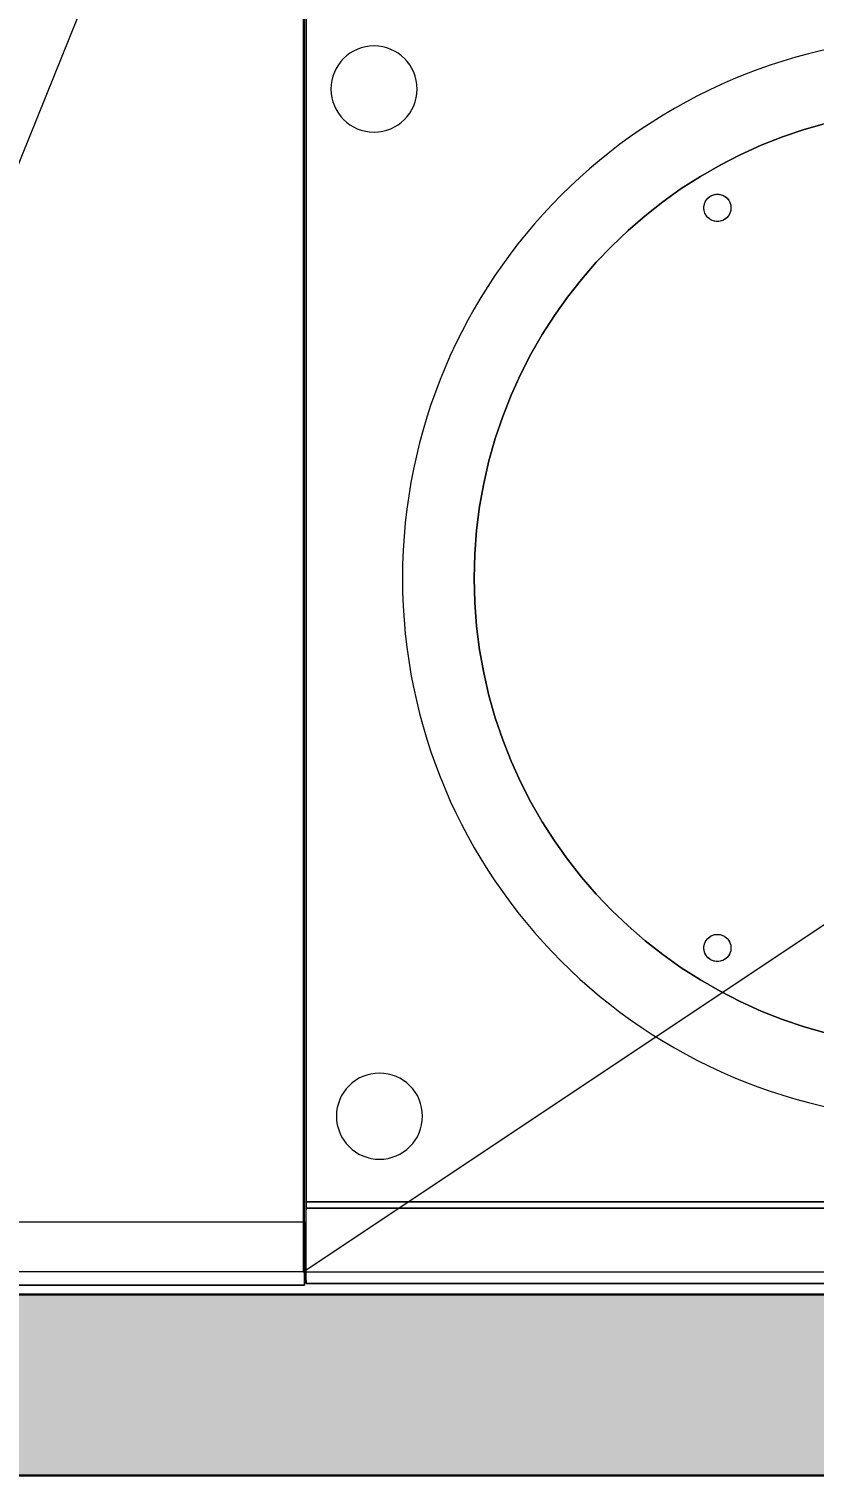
# Model space of a CAD drawing. Header units: millimetres. Extents: x -241391 to 8718866, y 0 to 143518.
# Drawn here: x -216666 to -216147, y 109450 to 110408 of the extents above; entities that cross this region are included whole.
import ezdxf
from ezdxf import colors
from ezdxf.entities.mleader import LeaderData, LeaderLine
from ezdxf.math import Vec2, Vec3

# ---------------------------------------------------------------- set-up
doc = ezdxf.new("R2010")
doc.units = ezdxf.units.MM
doc.header["$MEASUREMENT"] = 0
doc.layers.get('0').update_dxf_attribs({"color": 250, "lineweight": 9})
for name, color, linetype, lineweight in [('АР_Перегородки газоблок', 165, 'Continuous', 30), ('АР_Перегородки газоблок_Штрих', 165, 'Continuous', 5), ('ТХ_пищеблок', 30, 'Continuous', 20)]:
    doc.layers.add(name, color=color, linetype=linetype, lineweight=lineweight)
doc.layers.add('ТХ_привязка ТХ', color=7, linetype='Continuous', true_color=0x163d5c)
doc.styles.add('Standart Arial', font='arial.ttf', dxfattribs={"width": 0.7, "height": 250})

# ---------------------------------------------------------------- blocks, each defined once
blk = doc.blocks.new('_Dot')
at = {"color": 0, "linetype": 'ByBlock', "lineweight": -2}
blk.add_line((-0.5, 0), (-1, 0), dxfattribs=at)
at = {"color": 0, "linetype": 'ByBlock', "const_width": 0.5}
blk.add_lwpolyline([(-0.25, 0, 1), (0.25, 0, 1)], format="xyb", close=True, dxfattribs=at)

msp = doc.modelspace()

# ---------------------------------------------------------------- hatches: boundary and pattern name
at = {"layer": 'АР_Перегородки газоблок_Штрих', "ltscale": 100}
h = msp.add_hatch(dxfattribs=at)
h.set_pattern_fill('AR-CONC', color=253, scale=30)
h.set_pattern_definition([(50, (0, 0), (215.17805, -18.82564), [22.5, -247.5]), (355, (0, 0), (-41.6254, 225.65764), [18, -198]), (100.45144, (17.93, -1.57), (173.55265, 206.832), [19.12206, -210.34263]), (46.1842, (0, 60), (320.1724, -49.65578), [33.75, -371.25]), (96.63564, (26.68, 55.86), (280.3986, 292.2356), [28.6831, -315.51413]), (351.18416, (0, 60), (280.3986, 292.2356), [27, -297]), (21, (30, 45), (179.07212, -120.78567), [22.5, -247.5]), (326, (30, 45), (72.9946, 217.54501), [18, -198]), (71.45144, (44.92, 34.93), (252.06671, 96.75935), [19.12206, -210.34263]), (37.5, (0, 0), (3.647957, 99.868156), [0, -195.6, 0, -201, 0, -198.75]), (7.5, (0, 0), (78.92086, 118.323514), [0, -114.6, 0, -191.1, 0, -75.75]), (327.5, (-66.9, 0), (160.14673, -6.766462), [0, -75, 0, -234, 0, -310.5]), (317.5, (-96.9, 0), (174.95585, 30.031495), [0, -97.5, 0, -155.4, 0, -220.5])])
h.paths.add_polyline_path([(-212033.92, 110768.73), (-212153.92, 110768.73), (-212153.92, 109570.58), (-217983.92, 109570.58), (-217983.92, 109450.58), (-212153.92, 109450.58), (-212153.92, 108165.99), (-212033.92, 108165.99)])

# ---------------------------------------------------------------- linework, layer by layer
at = {"layer": 'АР_Перегородки газоблок', "ltscale": 100}
for points in [[(-217983.93, 109570.58), (-212153.92, 109570.58)], [(-217983.92, 109450.58), (-212153.92, 109450.58)]]:
    msp.add_lwpolyline(points, dxfattribs=at)
at = {"layer": 'ТХ_пищеблок'}
for p, q in [((-216904.88, 109745.56, 40.19), (-216484.88, 110785.56, 40.19)), ((-216484.88, 109585.56, 40.19), (-214684.88, 110785.56, 40.19)), ((-216483, 110469.47, -187.91), (-216483, 109626.56, -187.91))]:
    msp.add_line(p, q, dxfattribs=at)
at = {"layer": 'ТХ_пищеблок', "extrusion": (-1, 5.66554e-16, 0)}
for p, q in [((-216483, 109626.56, -261.91), (-216483, 110474.56, -261.91)), ((-216483, 110469.47, -187.91), (-216483, 109626.56, -187.91)), ((-216483, 109626.56, -187.91), (-216483, 109626.56, -261.91))]:
    msp.add_line(p, q, dxfattribs=at)
at = {"layer": 'ТХ_пищеблок', "extrusion": (1.77636e-16, -1.0064e-31, -1)}
msp.add_line((-216483, 109626.56, -261.91), (-216483, 110474.56, -261.91), dxfattribs=at)
at = {"layer": 'ТХ_пищеблок', "extrusion": (-1, 5.66554e-16, -1.83697e-16)}
msp.add_line((-216483, 109626.56, -187.91), (-216483, 109626.56, -261.91), dxfattribs=at)
at = {"layer": 'ТХ_пищеблок', "extrusion": (-5.66554e-16, -1, 0)}
msp.add_line((-216483, 109626.56, -187.91), (-216483, 109626.56, -261.91), dxfattribs=at)
at = {"layer": 'ТХ_пищеблок', "ltscale": 100, "elevation": 40.19}
msp.add_lwpolyline([(-217484.88, 110785.56), (-216484.88, 110785.56), (-216484.88, 109585.56), (-217484.88, 109585.56)], close=True, dxfattribs=at)
at = {"layer": 'ТХ_пищеблок', "elevation": 40.19}
msp.add_lwpolyline([(-216484.88, 109585.56), (-214684.88, 109585.56), (-214684.88, 110785.56), (-216484.88, 110785.56)], close=True, dxfattribs=at)
at = {"layer": 'ТХ_пищеблок'}
for points in [[(-216483.99, 110471.64), (-217323.99, 110471.64), (-217323.99, 109576.64), (-216483.99, 109576.64)], [(-216483.99, 109576.64), (-217323.99, 109576.64), (-217323.99, 109618.66), (-216483.99, 109618.66)]]:
    msp.add_lwpolyline(points, close=True, dxfattribs=at)
at = {"layer": 'ТХ_пищеблок', "extrusion": (0, 0, -1)}
for centre, radius in [((216060.7, 110044.72, 187.91), 358.47), ((216060.7, 110044.72, 187.91), 358.47), ((216060.7, 110044.72, 148.81), 311.01)]:
    msp.add_circle(centre, radius, dxfattribs=at)
at = {"layer": 'ТХ_пищеблок', "extrusion": (-1.04074e-31, -1.83697e-16, -1)}
for centre in [(216438, 110368.56, 1217.52), (216438, 110368.56, 1174.02)]:
    msp.add_circle(centre, 28.5, dxfattribs=at)
at = {"layer": 'ТХ_пищеблок'}
msp.add_circle((-216060.7, 110044.72, -148.81), 311.01, dxfattribs=at)
at = {"layer": 'ТХ_пищеблок', "extrusion": (1.04074e-31, -1.83697e-16, -1)}
for centre in [(216434.4, 109688.56, 1174.02), (216434.4, 109688.56, 1217.52), (216434.4, 109688.56, 1174.02), (216434.4, 109688.56, 1217.52)]:
    msp.add_circle(centre, 28.5, dxfattribs=at)
at = {"layer": 'ТХ_пищеблок', "extrusion": (-4.00614e-16, -0.707107, -0.707107)}
for centre in [(-216210.7, 110289.92, -115.43), (-216210.7, 110289.92, -115.43), (-216210.7, 109799.92, -115.43), (-216210.7, 109799.92, -115.43)]:
    msp.add_ellipse(centre, major_axis=(0, 9, -9), ratio=0.707107, start_param=-1.570796, end_param=1.570796, dxfattribs=at)
at = {"layer": 'ТХ_пищеблок', "extrusion": (4.00614e-16, 0.707107, -0.707107)}
for centre in [(-216210.7, 110289.92, -115.43), (-216210.7, 110289.92, -115.43), (-216210.7, 109799.92, -115.43), (-216210.7, 109799.92, -115.43)]:
    msp.add_ellipse(centre, major_axis=(0, -9, -9), ratio=0.707107, start_param=-1.570796, end_param=1.570796, dxfattribs=at)
at = {"layer": 'ТХ_пищеблок'}
for points, knots in [([(-216209.8, 110298.87, -141.76), (-216209.53, 110298.85, -141.74), (-216209.25, 110298.81, -141.72), (-216208.39, 110298.64, -141.66), (-216207.81, 110298.46, -141.61), (-216206.7, 110298, -141.51), (-216206.17, 110297.72, -141.46), (-216205.19, 110297.06, -141.35), (-216204.74, 110296.68, -141.29), (-216203.94, 110295.89, -141.18), (-216203.57, 110295.44, -141.12), (-216202.91, 110294.45, -141), (-216202.62, 110293.92, -140.93), (-216202.16, 110292.81, -140.81), (-216201.99, 110292.23, -140.75), (-216201.76, 110291.07, -140.64), (-216201.7, 110290.49, -140.58), (-216201.7, 110289.92, -140.53), (-216201.7, 110289.36, -140.48), (-216201.76, 110288.77, -140.43), (-216201.98, 110287.61, -140.34), (-216202.16, 110287.03, -140.3), (-216202.62, 110285.92, -140.23), (-216202.9, 110285.39, -140.2), (-216203.57, 110284.4, -140.15), (-216203.94, 110283.95, -140.13), (-216204.74, 110283.15, -140.1), (-216205.19, 110282.78, -140.09), (-216206.18, 110282.12, -140.09), (-216206.71, 110281.83, -140.09), (-216207.82, 110281.37, -140.11), (-216208.39, 110281.2, -140.13), (-216209.56, 110280.97, -140.17), (-216210.14, 110280.92, -140.19), (-216211.27, 110280.92, -140.26), (-216211.85, 110280.97, -140.29), (-216213.02, 110281.2, -140.37), (-216213.59, 110281.38, -140.42), (-216214.7, 110281.83, -140.52), (-216215.23, 110282.12, -140.57), (-216216.21, 110282.78, -140.69), (-216216.67, 110283.15, -140.74), (-216217.46, 110283.95, -140.86), (-216217.84, 110284.4, -140.92), (-216218.5, 110285.39, -141.04), (-216218.79, 110285.92, -141.1), (-216219.25, 110287.03, -141.22), (-216219.42, 110287.61, -141.28), (-216219.65, 110288.77, -141.4), (-216219.7, 110289.35, -141.45), (-216219.7, 110290.48, -141.55), (-216219.65, 110291.07, -141.6), (-216219.43, 110292.17, -141.68), (-216219.28, 110292.69, -141.72), (-216219.09, 110293.19, -141.76)], [-12.725071, -12.725071, -12.725071, -12.725071, -11.915619, -11.915619, -10.215967, -10.215967, -8.516316, -8.516316, -6.816665, -6.816665, -5.112498, -5.112498, -3.408332, -3.408332, -1.704166, -1.704166, 0, 0, 0, 1.699515, 1.699515, 3.39903, 3.39903, 5.098545, 5.098545, 6.79806, 6.79806, 8.49306, 8.49306, 10.188061, 10.188061, 11.883061, 11.883061, 13.578062, 13.578062, 15.277708, 15.277708, 16.977354, 16.977354, 18.676999, 18.676999, 20.376645, 20.376645, 22.080815, 22.080815, 23.784984, 23.784984, 25.489153, 25.489153, 27.193322, 27.193322, 28.892842, 28.892842, 30.421278, 30.421278, 30.421278, 30.421278]), ([(-216209.8, 110298.87, -141.76), (-216209.53, 110298.85, -141.74), (-216209.25, 110298.81, -141.72), (-216208.39, 110298.64, -141.66), (-216207.81, 110298.46, -141.61), (-216206.7, 110298, -141.51), (-216206.17, 110297.72, -141.46), (-216205.19, 110297.06, -141.35), (-216204.74, 110296.68, -141.29), (-216203.94, 110295.89, -141.18), (-216203.57, 110295.44, -141.12), (-216202.91, 110294.45, -141), (-216202.62, 110293.92, -140.93), (-216202.16, 110292.81, -140.81), (-216201.99, 110292.23, -140.75), (-216201.76, 110291.07, -140.64), (-216201.7, 110290.49, -140.58), (-216201.7, 110289.92, -140.53), (-216201.7, 110289.36, -140.48), (-216201.76, 110288.77, -140.43), (-216201.98, 110287.61, -140.34), (-216202.16, 110287.03, -140.3), (-216202.62, 110285.92, -140.23), (-216202.9, 110285.39, -140.2), (-216203.57, 110284.4, -140.15), (-216203.94, 110283.95, -140.13), (-216204.74, 110283.15, -140.1), (-216205.19, 110282.78, -140.09), (-216206.18, 110282.12, -140.09), (-216206.71, 110281.83, -140.09), (-216207.82, 110281.37, -140.11), (-216208.39, 110281.2, -140.13), (-216209.56, 110280.97, -140.17), (-216210.14, 110280.92, -140.19), (-216211.27, 110280.92, -140.26), (-216211.85, 110280.97, -140.29), (-216213.02, 110281.2, -140.37), (-216213.59, 110281.38, -140.42), (-216214.7, 110281.83, -140.52), (-216215.23, 110282.12, -140.57), (-216216.21, 110282.78, -140.69), (-216216.67, 110283.15, -140.74), (-216217.46, 110283.95, -140.86), (-216217.84, 110284.4, -140.92), (-216218.5, 110285.39, -141.04), (-216218.79, 110285.92, -141.1), (-216219.25, 110287.03, -141.22), (-216219.42, 110287.61, -141.28), (-216219.65, 110288.77, -141.4), (-216219.7, 110289.35, -141.45), (-216219.7, 110290.48, -141.55), (-216219.65, 110291.07, -141.6), (-216219.43, 110292.17, -141.68), (-216219.28, 110292.69, -141.72), (-216219.09, 110293.19, -141.76)], [-12.725071, -12.725071, -12.725071, -12.725071, -11.915619, -11.915619, -10.215967, -10.215967, -8.516316, -8.516316, -6.816665, -6.816665, -5.112498, -5.112498, -3.408332, -3.408332, -1.704166, -1.704166, 0, 0, 0, 1.699515, 1.699515, 3.39903, 3.39903, 5.098545, 5.098545, 6.79806, 6.79806, 8.49306, 8.49306, 10.188061, 10.188061, 11.883061, 11.883061, 13.578062, 13.578062, 15.277708, 15.277708, 16.977354, 16.977354, 18.676999, 18.676999, 20.376645, 20.376645, 22.080815, 22.080815, 23.784984, 23.784984, 25.489153, 25.489153, 27.193322, 27.193322, 28.892842, 28.892842, 30.421278, 30.421278, 30.421278, 30.421278]), ([(-216219.09, 110293.19, -141.76), (-216218.77, 110294.02, -141.81), (-216218.32, 110294.79, -141.88), (-216217.21, 110296.2, -141.99), (-216216.54, 110296.83, -142.03), (-216214.95, 110297.92, -142.05), (-216214.02, 110298.35, -142.02), (-216211.99, 110298.89, -141.91), (-216210.89, 110298.98, -141.83), (-216209.8, 110298.87, -141.76)], [-11.725026, -11.725026, -11.725026, -11.725026, -9.07472, -9.07472, -6.328056, -6.328056, -3.291533, -3.291533, -0.006255, -0.006255, -0.006255, -0.006255]), ([(-216219.09, 110293.19, -141.76), (-216218.77, 110294.02, -141.81), (-216218.32, 110294.79, -141.88), (-216217.21, 110296.2, -141.99), (-216216.54, 110296.83, -142.03), (-216214.95, 110297.92, -142.05), (-216214.02, 110298.35, -142.02), (-216211.99, 110298.89, -141.91), (-216210.89, 110298.98, -141.83), (-216209.8, 110298.87, -141.76)], [-11.725026, -11.725026, -11.725026, -11.725026, -9.07472, -9.07472, -6.328056, -6.328056, -3.291533, -3.291533, -0.006255, -0.006255, -0.006255, -0.006255]), ([(-216218.85, 109796.09, -141.76), (-216218.91, 109796.22, -141.75), (-216218.97, 109796.35, -141.74), (-216219.25, 109797.03, -141.69), (-216219.42, 109797.61, -141.65), (-216219.65, 109798.77, -141.56), (-216219.7, 109799.36, -141.51), (-216219.7, 109800.49, -141.42), (-216219.65, 109801.07, -141.36), (-216219.42, 109802.23, -141.25), (-216219.25, 109802.81, -141.19), (-216218.79, 109803.92, -141.06), (-216218.5, 109804.45, -141), (-216217.84, 109805.44, -140.88), (-216217.46, 109805.89, -140.82), (-216216.67, 109806.68, -140.71), (-216216.21, 109807.06, -140.65), (-216215.23, 109807.72, -140.54), (-216214.7, 109808, -140.49), (-216213.59, 109808.46, -140.39), (-216213.02, 109808.64, -140.34), (-216211.85, 109808.87, -140.26), (-216211.27, 109808.92, -140.22), (-216210.14, 109808.92, -140.16), (-216209.56, 109808.87, -140.13), (-216208.39, 109808.64, -140.09), (-216207.82, 109808.46, -140.08), (-216206.71, 109808.01, -140.06), (-216206.18, 109807.72, -140.05), (-216205.19, 109807.06, -140.06), (-216204.74, 109806.69, -140.07), (-216203.94, 109805.89, -140.09), (-216203.57, 109805.43, -140.11), (-216202.9, 109804.45, -140.16), (-216202.62, 109803.92, -140.2), (-216202.16, 109802.81, -140.27), (-216201.98, 109802.23, -140.31), (-216201.76, 109801.07, -140.4), (-216201.7, 109800.48, -140.45), (-216201.7, 109799.92, -140.5), (-216201.7, 109799.35, -140.55), (-216201.76, 109798.77, -140.6), (-216201.99, 109797.61, -140.72), (-216202.16, 109797.03, -140.78), (-216202.62, 109795.92, -140.9), (-216202.91, 109795.39, -140.96), (-216203.57, 109794.4, -141.08), (-216203.94, 109793.95, -141.14), (-216204.74, 109793.15, -141.25), (-216205.19, 109792.78, -141.31), (-216206.17, 109792.12, -141.42), (-216206.7, 109791.83, -141.48), (-216207.81, 109791.38, -141.58), (-216208.39, 109791.2, -141.62), (-216209.45, 109790.99, -141.7), (-216209.94, 109790.94, -141.73), (-216210.41, 109790.92, -141.76)], [-30.986604, -30.986604, -30.986604, -30.986604, -30.592152, -30.592152, -28.892651, -28.892651, -27.19315, -27.19315, -25.489008, -25.489008, -23.784865, -23.784865, -22.080722, -22.080722, -20.376579, -20.376579, -18.676936, -18.676936, -16.977293, -16.977293, -15.27765, -15.27765, -13.578006, -13.578006, -11.883001, -11.883001, -10.187996, -10.187996, -8.49299, -8.49299, -6.797985, -6.797985, -5.098489, -5.098489, -3.398993, -3.398993, -1.699496, -1.699496, 0, 0, 0, 1.70414, 1.70414, 3.40828, 3.40828, 5.112419, 5.112419, 6.816559, 6.816559, 8.516208, 8.516208, 10.215856, 10.215856, 11.915505, 11.915505, 13.32595, 13.32595, 13.32595, 13.32595]), ([(-216218.85, 109796.09, -141.76), (-216218.91, 109796.22, -141.75), (-216218.97, 109796.35, -141.74), (-216219.25, 109797.03, -141.69), (-216219.42, 109797.61, -141.65), (-216219.65, 109798.77, -141.56), (-216219.7, 109799.36, -141.51), (-216219.7, 109800.49, -141.42), (-216219.65, 109801.07, -141.36), (-216219.42, 109802.23, -141.25), (-216219.25, 109802.81, -141.19), (-216218.79, 109803.92, -141.06), (-216218.5, 109804.45, -141), (-216217.84, 109805.44, -140.88), (-216217.46, 109805.89, -140.82), (-216216.67, 109806.68, -140.71), (-216216.21, 109807.06, -140.65), (-216215.23, 109807.72, -140.54), (-216214.7, 109808, -140.49), (-216213.59, 109808.46, -140.39), (-216213.02, 109808.64, -140.34), (-216211.85, 109808.87, -140.26), (-216211.27, 109808.92, -140.22), (-216210.14, 109808.92, -140.16), (-216209.56, 109808.87, -140.13), (-216208.39, 109808.64, -140.09), (-216207.82, 109808.46, -140.08), (-216206.71, 109808.01, -140.06), (-216206.18, 109807.72, -140.05), (-216205.19, 109807.06, -140.06), (-216204.74, 109806.69, -140.07), (-216203.94, 109805.89, -140.09), (-216203.57, 109805.43, -140.11), (-216202.9, 109804.45, -140.16), (-216202.62, 109803.92, -140.2), (-216202.16, 109802.81, -140.27), (-216201.98, 109802.23, -140.31), (-216201.76, 109801.07, -140.4), (-216201.7, 109800.48, -140.45), (-216201.7, 109799.92, -140.5), (-216201.7, 109799.35, -140.55), (-216201.76, 109798.77, -140.6), (-216201.99, 109797.61, -140.72), (-216202.16, 109797.03, -140.78), (-216202.62, 109795.92, -140.9), (-216202.91, 109795.39, -140.96), (-216203.57, 109794.4, -141.08), (-216203.94, 109793.95, -141.14), (-216204.74, 109793.15, -141.25), (-216205.19, 109792.78, -141.31), (-216206.17, 109792.12, -141.42), (-216206.7, 109791.83, -141.48), (-216207.81, 109791.38, -141.58), (-216208.39, 109791.2, -141.62), (-216209.45, 109790.99, -141.7), (-216209.94, 109790.94, -141.73), (-216210.41, 109790.92, -141.76)], [-30.986604, -30.986604, -30.986604, -30.986604, -30.592152, -30.592152, -28.892651, -28.892651, -27.19315, -27.19315, -25.489008, -25.489008, -23.784865, -23.784865, -22.080722, -22.080722, -20.376579, -20.376579, -18.676936, -18.676936, -16.977293, -16.977293, -15.27765, -15.27765, -13.578006, -13.578006, -11.883001, -11.883001, -10.187996, -10.187996, -8.49299, -8.49299, -6.797985, -6.797985, -5.098489, -5.098489, -3.398993, -3.398993, -1.699496, -1.699496, 0, 0, 0, 1.70414, 1.70414, 3.40828, 3.40828, 5.112419, 5.112419, 6.816559, 6.816559, 8.516208, 8.516208, 10.215856, 10.215856, 11.915505, 11.915505, 13.32595, 13.32595, 13.32595, 13.32595]), ([(-216210.41, 109790.92, -141.76), (-216211.11, 109790.9, -141.8), (-216211.81, 109790.96, -141.84), (-216213.18, 109791.24, -141.92), (-216213.86, 109791.46, -141.95), (-216215.41, 109792.18, -141.98), (-216216.24, 109792.75, -141.97), (-216217.74, 109794.21, -141.89), (-216218.38, 109795.1, -141.82), (-216218.85, 109796.09, -141.76)], [-10.504226, -10.504226, -10.504226, -10.504226, -8.41064, -8.41064, -6.288006, -6.288006, -3.293924, -3.293924, -0.006885, -0.006885, -0.006885, -0.006885]), ([(-216210.41, 109790.92, -141.76), (-216211.11, 109790.9, -141.8), (-216211.81, 109790.96, -141.84), (-216213.18, 109791.24, -141.92), (-216213.86, 109791.46, -141.95), (-216215.41, 109792.18, -141.98), (-216216.24, 109792.75, -141.97), (-216217.74, 109794.21, -141.89), (-216218.38, 109795.1, -141.82), (-216218.85, 109796.09, -141.76)], [-10.504226, -10.504226, -10.504226, -10.504226, -8.41064, -8.41064, -6.288006, -6.288006, -3.293924, -3.293924, -0.006885, -0.006885, -0.006885, -0.006885])]:
    msp.add_open_spline(points, degree=3, knots=knots, dxfattribs=at)
for points in [[(-216483, 110428.56, -261.91), (-216483, 110428.56, -1170.22), (-216483, 109627.56, -1170.22), (-216483, 109627.56, -261.91)], [(-215642, 109631.86, -120.83), (-216483, 109631.86, -120.83), (-216483, 109631.86, -187.91), (-215642, 109631.86, -187.91)], [(-215642, 109627.56, -261.91), (-216483, 109627.56, -261.91), (-216483, 109627.56, -1170.22), (-215642, 109627.56, -1170.22)], [(-215642, 109627.56, -261.91), (-216483, 109627.56, -261.91), (-216483, 109627.56, -314.83), (-215642, 109627.56, -314.83)], [(-215642, 109577.86, -312.83), (-216483, 109577.86, -312.83), (-216483, 109577.86, -106.63), (-215642, 109577.86, -106.63)]]:
    msp.add_3dface(points, dxfattribs=at)
for points, invisible_edges in [([(-215642, 109631.31, -116.69), (-216483, 109631.31, -116.69), (-216483, 109631.86, -120.83), (-215642, 109631.86, -120.83)], 1), ([(-216483, 109615.86, -120.83), (-216483, 109631.86, -120.83), (-216483, 109631.86, -187.91), (-216483, 109626.56, -187.91)], 9), ([(-216483, 109631.86, -120.83), (-216483, 109615.86, -120.83), (-216483, 109631.31, -116.69)], 3), ([(-215642, 109629.71, -112.83), (-216483, 109629.71, -112.83), (-216483, 109631.31, -116.69), (-215642, 109631.31, -116.69)], 5), ([(-216483, 109631.31, -116.69), (-216483, 109615.86, -120.83), (-216483, 109629.71, -112.83)], 3), ([(-216483, 109629.71, -112.83), (-216483, 109615.86, -120.83), (-216483, 109627.17, -109.52)], 3), ([(-216483, 109579.86, -314.83), (-216483, 109627.56, -314.83), (-216483, 109627.56, -261.91), (-216483, 109626.56, -261.91)], 8), ([(-216483, 109627.17, -109.52), (-216483, 109615.86, -120.83), (-216483, 109623.86, -106.97)], 3), ([(-216483, 109579.86, -314.83), (-216483, 109626.56, -261.91), (-216483, 109626.56, -187.91), (-216483, 109579.66, -104.83)], 13), ([(-216483, 109579.66, -104.83), (-216483, 109615.86, -104.83), (-216483, 109615.86, -120.83), (-216483, 109626.56, -187.91)], 14), ([(-215642, 109620, -105.37), (-216483, 109620, -105.37), (-216483, 109623.86, -106.97), (-215642, 109623.86, -106.97)], 5), ([(-216483, 109623.86, -106.97), (-216483, 109615.86, -120.83), (-216483, 109620, -105.37)], 3), ([(-216483, 109579.66, -104.83), (-216483, 109579.86, -314.83), (-216483, 109579.34, -314.76), (-216483, 109579.19, -104.89)], 5), ([(-215642, 109579.34, -314.76), (-216483, 109579.34, -314.76), (-216483, 109578.86, -314.56), (-215642, 109578.86, -314.56)], 5), ([(-216483, 109579.19, -104.89), (-216483, 109579.34, -314.76), (-216483, 109578.86, -314.56), (-216483, 109578.76, -105.07)], 5), ([(-215642, 109578.76, -105.07), (-216483, 109578.76, -105.07), (-216483, 109579.19, -104.89), (-215642, 109579.19, -104.89)], 5), ([(-216483, 109578.76, -105.07), (-216483, 109578.86, -314.56), (-216483, 109578.44, -314.24), (-216483, 109578.38, -105.36)], 5), ([(-216483, 109578.38, -105.36), (-216483, 109578.44, -314.24), (-216483, 109578.13, -313.83), (-216483, 109578.1, -105.73)], 5), ([(-215642, 109578.13, -313.83), (-216483, 109578.13, -313.83), (-216483, 109577.93, -313.35), (-215642, 109577.93, -313.35)], 5), ([(-216483, 109578.1, -105.73), (-216483, 109578.13, -313.83), (-216483, 109577.93, -313.35), (-216483, 109577.92, -106.16)], 5), ([(-215642, 109577.92, -106.16), (-216483, 109577.92, -106.16), (-216483, 109578.1, -105.73), (-215642, 109578.1, -105.73)], 5), ([(-215642, 109577.93, -313.35), (-216483, 109577.93, -313.35), (-216483, 109577.86, -312.83), (-215642, 109577.86, -312.83)], 1), ([(-216483, 109577.92, -106.16), (-216483, 109577.93, -313.35), (-216483, 109577.86, -312.83), (-216483, 109577.86, -106.63)], 1), ([(-215642, 109577.86, -106.63), (-216483, 109577.86, -106.63), (-216483, 109577.92, -106.16), (-215642, 109577.92, -106.16)], 4)]:
    msp.add_3dface(points, dxfattribs=dict(at, invisible_edges=invisible_edges))

# ---------------------------------------------------------------- leaders
at = {"layer": 'ТХ_привязка ТХ', "lineweight": 20}
ml = msp.add_multileader_mtext('Standard', dxfattribs=at)
ml.set_content('Сливной лоток с трапом со съемной решеткой из нерж.  стали, 2500х400 мм, размер ячейки 33х33 мм', color=256, style='Standart Arial')
ml.set_leader_properties()
ml.set_arrow_properties(name='DOT')
ml.build(insert=Vec2(0, 0))
ml.multileader.update_dxf_attribs({"text_left_attachment_type": 6, "text_right_attachment_type": 6, "dogleg_length": 50, "arrow_head_size": 50})
ctx = ml.context
ctx.base_point, ctx.char_height, ctx.arrow_head_size, ctx.landing_gap_size, ctx.plane_origin = Vec3(-225624.04, 111376.41, 0), 200, 50, 0, Vec3(-197521.07, 107706.64, 0)
ctx.left_attachment, ctx.right_attachment = 6, 6
notes = []
notes.append((ctx, [(0, (1, 1, 0), (-221935.38, 111376.41, 0), (-1, 0), 50, [(0, [(-216311.69, 110668.23, 0)], 0, [])])]))
ctx.mtext.insert, ctx.mtext.width, ctx.mtext.flow_direction = Vec3(-225624.04, 111631.94, 0), 3771.5402, 5
for ctx, leaders in notes:
    for number, flags, end, landing, length, lines in leaders:
        leader = LeaderData()
        leader.index, (leader.has_last_leader_line, leader.has_dogleg_vector, leader.attachment_direction) = number, flags
        leader.last_leader_point, leader.dogleg_vector, leader.dogleg_length = Vec3(end), Vec3(landing), length
        for number, points, colour, breaks in lines:
            line = LeaderLine()
            line.index, line.vertices, line.color, line.breaks = number, Vec3.list(points), colors.encode_raw_color(colour), breaks
            leader.lines.append(line)
        ctx.leaders.append(leader)

doc.saveas('drawing.dxf')
